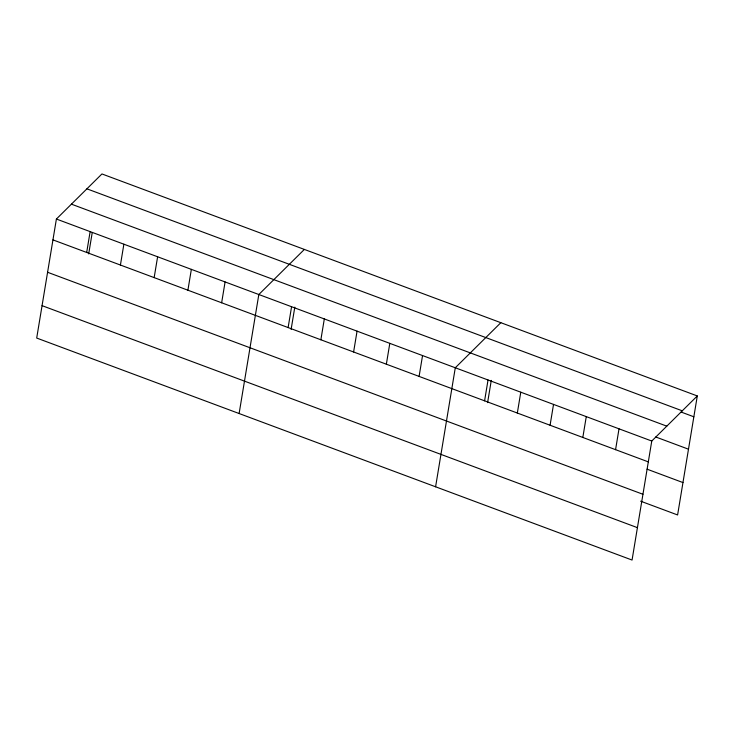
<?xml version="1.0" encoding="UTF-8"?>
<svg xmlns="http://www.w3.org/2000/svg" width="734" height="734" viewBox="0 0 734 734"><rect width="100%" height="100%" fill="white"/><g stroke="black" fill="none" stroke-linecap="round" stroke-linejoin="round"><path stroke-width="1.1" d="M56.399 219.035L36.7 338.053L632.057 560.051L651.764 441.033L697.3 395.947L101.943 173.949L56.399 219.035L651.764 441.033M86.685 252.468L90.135 231.614M88.704 253.9L92.2 232.761M120.422 265.047L123.881 244.193M154.158 277.626L157.617 256.781M187.904 290.205L191.354 269.36M221.64 302.784L225.09 281.939M239.119 413.526L258.827 294.517L304.362 249.432M288.123 327.575L291.572 306.729M291.123 329.373L294.811 307.124M320.868 339.787L324.318 318.932M353.604 351.99L357.063 331.144M386.35 364.202L389.809 343.356M419.096 376.414L422.545 355.568M435.592 486.789L455.291 367.771L500.827 322.694M484.587 400.828L488.037 379.983M487.596 402.636L491.285 380.386M517.332 413.04L520.782 392.195M550.078 425.252L553.528 404.406M582.824 437.464L586.273 416.618M615.569 449.676L619.019 428.821M697.3 395.947L677.601 514.965L640.626 501.175M86.915 188.831L682.271 410.829M681.17 412.068L693.85 416.793M71.427 204.162L666.793 426.151M655.737 436.978L688.483 449.19M52.949 239.88L648.315 461.879M647.049 469.173L682.959 482.568M47.591 272.277L642.947 494.276M42.067 305.656L637.424 527.654"/></g></svg>
